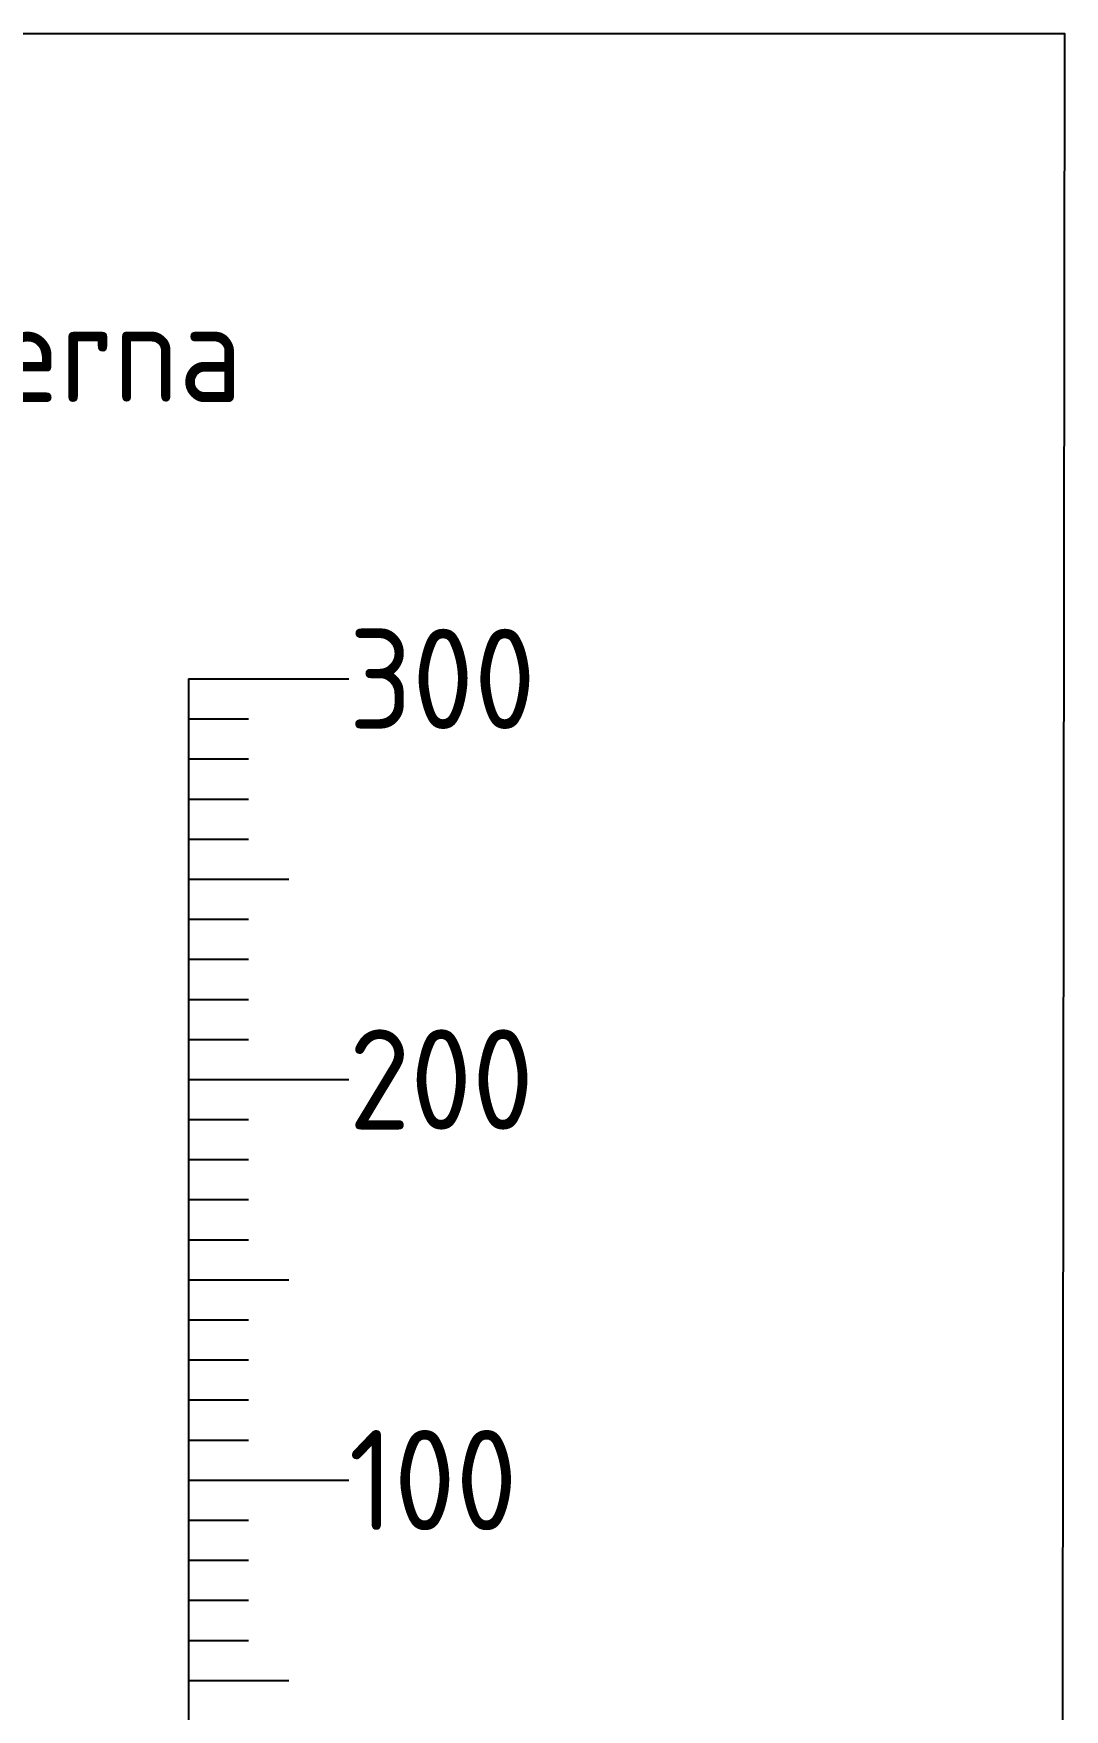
# Model space of a CAD drawing. Header units: millimetres. Extents: x 46697 to 52144, y 25488 to 34806.
# Drawn here: x 48409.4 to 48666.8, y 28214.2 to 28632.6 of the extents above; entities that cross this region are included whole.
import ezdxf
from ezdxf.enums import TextEntityAlignment as Align

# ---------------------------------------------------------------- set-up
doc = ezdxf.new("R2010")
doc.units = ezdxf.units.MM
doc.layers.add('! NO PLOT !', color=7, linetype='Continuous', true_color=0xff75dd, plot=False)
doc.layers.add('AUT_TEXT', color=7, linetype='Continuous')
doc.styles.add('PI0', font='isocpeur.ttf', dxfattribs={"width": 0.9})

msp = doc.modelspace()

# ---------------------------------------------------------------- linework, layer by layer
at = {"layer": '! NO PLOT !', "ltscale": 0.25}
msp.add_lwpolyline([(48036.5, 28632.57), (48666.81, 28632.57), (48666.12, 28082.93), (48473.97, 28082.78), (48473.98, 27977.87), (48036.5, 27977.93), (48036.5, 28632.57)], dxfattribs=at)
at = {"color": 7}
for p, q in [((48448.12, 28471.48), (48448.12, 28171.48)), ((48448.12, 28471.48), (48488.12, 28471.48)), ((48448.12, 28461.48), (48463.12, 28461.48)), ((48448.12, 28451.48), (48463.12, 28451.48)), ((48448.12, 28441.48), (48463.12, 28441.48)), ((48448.12, 28431.48), (48463.12, 28431.48)), ((48448.12, 28421.48), (48473.12, 28421.48)), ((48448.12, 28411.48), (48463.12, 28411.48)), ((48448.12, 28401.48), (48463.12, 28401.48)), ((48448.12, 28391.48), (48463.12, 28391.48)), ((48448.12, 28381.48), (48463.12, 28381.48)), ((48448.12, 28371.48), (48488.12, 28371.48)), ((48448.12, 28371.48), (48488.12, 28371.48)), ((48448.12, 28371.48), (48488.12, 28371.48)), ((48448.12, 28371.48), (48488.12, 28371.48)), ((48448.12, 28371.48), (48488.12, 28371.48)), ((48448.12, 28371.48), (48488.12, 28371.48)), ((48448.12, 28371.48), (48488.12, 28371.48)), ((48448.12, 28371.48), (48488.12, 28371.48)), ((48448.12, 28361.48), (48463.12, 28361.48)), ((48448.12, 28351.48), (48463.12, 28351.48)), ((48448.12, 28341.48), (48463.12, 28341.48)), ((48448.12, 28331.48), (48463.12, 28331.48)), ((48448.12, 28321.48), (48473.12, 28321.48)), ((48448.12, 28311.48), (48463.12, 28311.48)), ((48448.12, 28301.48), (48463.12, 28301.48)), ((48448.12, 28291.48), (48463.12, 28291.48)), ((48448.12, 28281.48), (48463.12, 28281.48)), ((48448.12, 28271.48), (48488.12, 28271.48)), ((48448.12, 28261.48), (48463.12, 28261.48)), ((48448.12, 28251.48), (48463.12, 28251.48)), ((48448.12, 28241.48), (48463.12, 28241.48)), ((48448.12, 28231.48), (48463.12, 28231.48)), ((48448.12, 28221.48), (48473.12, 28221.48))]:
    msp.add_line(p, q, dxfattribs=at)

# ---------------------------------------------------------------- texts
at = {"color": 7, "style": 'PI0', "width": 0.9}
for s, p in [('300', (48488.12, 28471.48)), ('200', (48488.12, 28371.48)), ('100', (48488.12, 28271.48))]:
    msp.add_text(s, height=25, dxfattribs=at).set_placement(p, align=Align.MIDDLE_LEFT)
at = {"layer": 'AUT_TEXT', "style": 'PI0', "width": 0.9}
msp.add_text('Vista frontale interna', height=25, dxfattribs=at).set_placement((48307.35, 28553.13), align=Align.MIDDLE)

doc.saveas('drawing.dxf')
